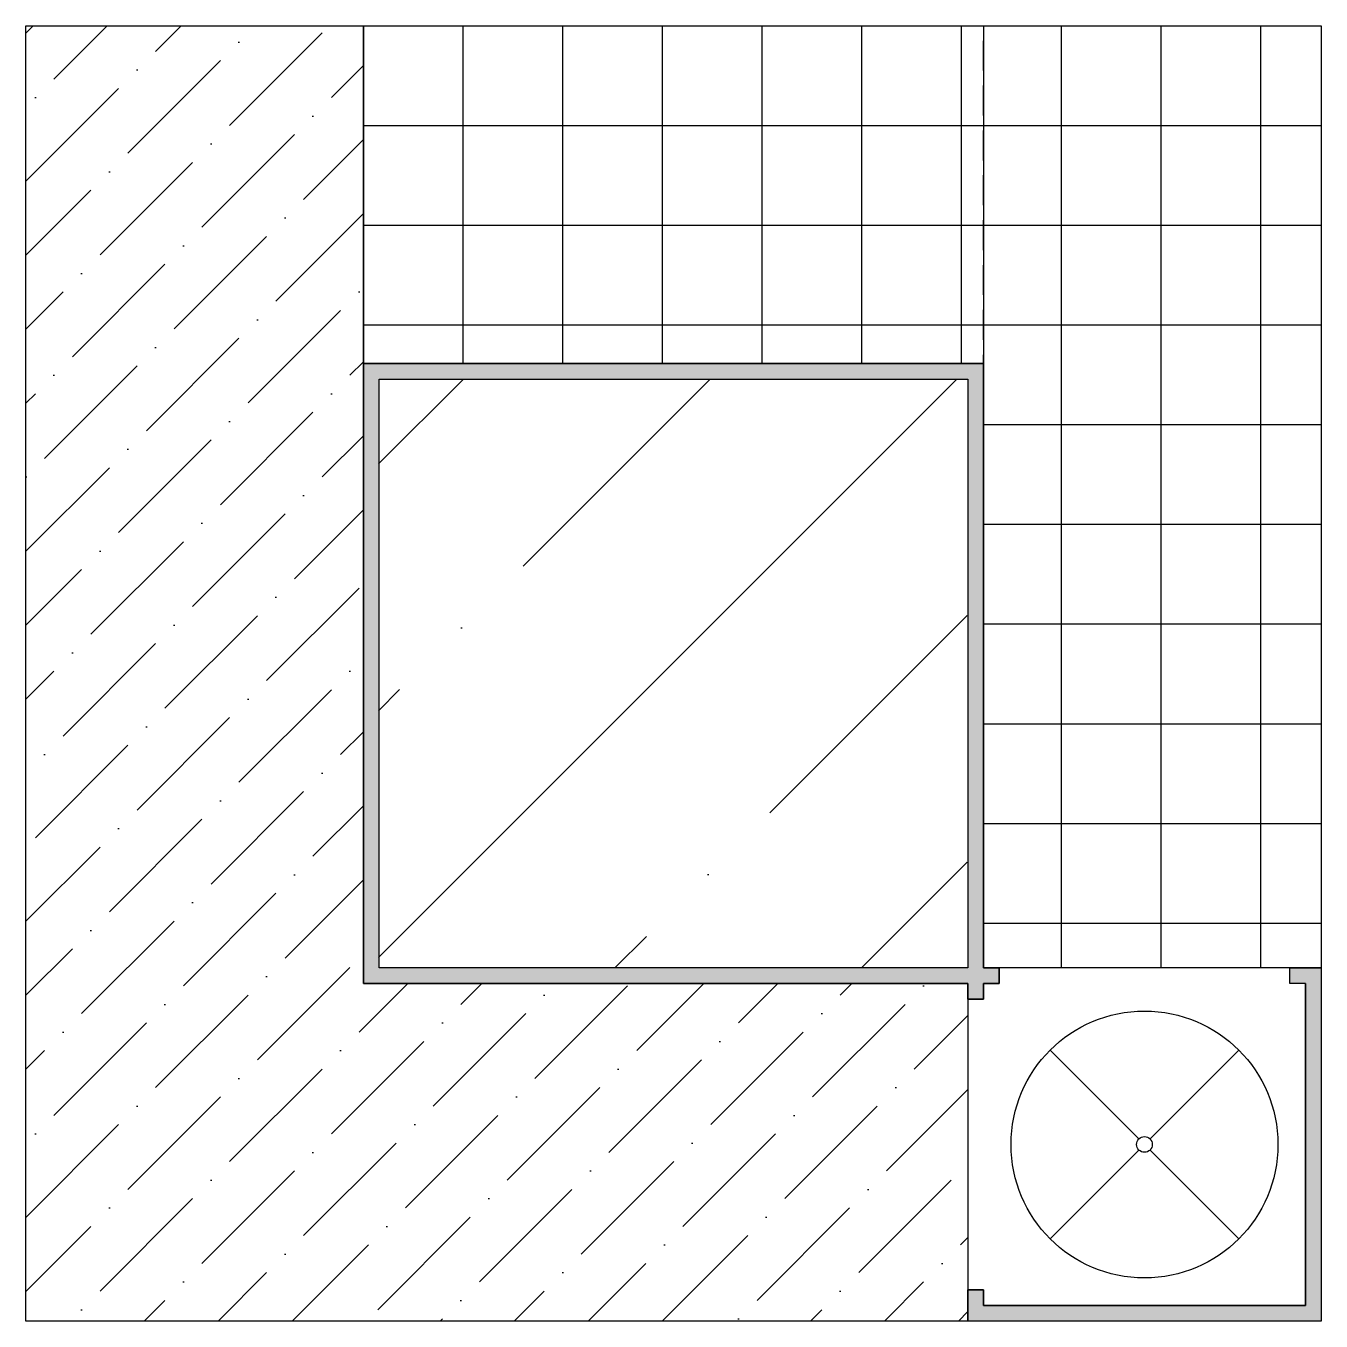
# Model space of a CAD drawing. Header units: millimetres. Extents: x 2925 to 3308, y 7144 to 7335.
# Drawn here: x 3143.5 to 3308.5, y 7156.5 to 7321.5 of the extents above; entities that cross this region are included whole.
import ezdxf

# ---------------------------------------------------------------- set-up
doc = ezdxf.new("R2010")
doc.units = ezdxf.units.MM
doc.header["$LTSCALE"] = 0.3
doc.linetypes.add('DASHED', pattern=[19.05, 12.7, -6.35])
for name, color, linetype in [('floorhatch', 7, 'Continuous'), ('plant', 1, 'Continuous'), ('solar panel', 5, 'DASHED'), ('spairal staircase', 7, 'Continuous'), ('wall', 50, 'Continuous'), ('wallhatch', 7, 'Continuous'), ('windoes', 3, 'Continuous')]:
    doc.layers.add(name, color=color, linetype=linetype)

msp = doc.modelspace()

# ---------------------------------------------------------------- hatches: boundary and pattern name
at = {"layer": 'floorhatch', "linetype": 'Continuous', "transparency": 33554687}
h = msp.add_hatch(dxfattribs=at)
h.set_pattern_fill('ANSI37', color=8, scale=4, angle=45)
h.set_pattern_definition([(90, (3186.467, 7321.547), (-12.7, 0), []), (180, (3186.467, 7321.547), (-9e-16, -12.7), [])])
h.paths.add_polyline_path([(3186.467, 7321.547), (3308.467, 7321.547), (3308.467, 7201.547), (3265.467, 7201.547), (3265.467, 7278.547), (3186.467, 7278.547)])
at = {"layer": 'plant', "linetype": 'Continuous'}
h = msp.add_hatch(dxfattribs=at)
h.set_pattern_fill('ANSI36', color=3, scale=2.1)
h.paths.add_polyline_path([(3143.467, 7321.547), (3186.467, 7321.547), (3186.467, 7199.547), (3263.467, 7199.547), (3263.467, 7156.547), (3143.467, 7156.547)])
at = {"layer": 'wallhatch'}
h = msp.add_hatch(color=8, dxfattribs=at)
h.dxf.hatch_style = 1
h.paths.add_polyline_path([(3186.467, 7278.547), (3186.467, 7199.547), (3263.467, 7199.547), (3263.467, 7197.547), (3265.467, 7197.547), (3265.467, 7199.547), (3267.467, 7199.547), (3267.467, 7201.547), (3265.467, 7201.547), (3265.467, 7278.547)])
h.paths.add_polyline_path([(3263.467, 7201.547), (3188.467, 7201.547), (3188.467, 7276.547), (3263.467, 7276.547)], flags=16)
h = msp.add_hatch(color=8, dxfattribs=at)
h.dxf.hatch_style = 1
h.paths.add_polyline_path([(3263.467, 7160.547), (3265.467, 7160.547), (3265.467, 7158.547), (3306.467, 7158.547), (3306.467, 7199.547), (3304.467, 7199.547), (3304.467, 7201.547), (3308.467, 7201.547), (3308.467, 7156.547), (3263.467, 7156.547)])
at = {"layer": 'windoes'}
h = msp.add_hatch(dxfattribs=at)
h.set_pattern_fill('ANSI35', color=256, scale=7)
h.set_pattern_definition([(45, (197.26, 0), (-31.4309, 31.4309), []), (45, (228.69, 0), (-31.4309, 31.4309), [55.5625, -11.1125, 0, -11.1125])])
h.paths.add_polyline_path([(3263.395, 7276.547), (3188.395, 7276.547), (3188.395, 7201.547), (3263.395, 7201.547)])

# ---------------------------------------------------------------- linework, layer by layer
at = {"layer": 'floorhatch', "linetype": 'Continuous'}
msp.add_lwpolyline([(3186.467, 7321.547), (3308.467, 7321.547), (3308.467, 7201.547), (3265.467, 7201.547), (3265.467, 7278.547), (3186.467, 7278.547), (3186.467, 7321.547)], dxfattribs=at)
at = {"layer": 'plant'}
for p, q in [((3143.467, 7321.547), (3186.467, 7321.547)), ((3143.467, 7156.547), (3143.467, 7321.547)), ((3265.467, 7321.547), (3265.467, 7278.547)), ((3186.467, 7278.547), (3186.467, 7199.547)), ((3186.467, 7199.547), (3263.467, 7199.547)), ((3263.467, 7199.547), (3263.467, 7156.547)), ((3263.467, 7156.547), (3143.467, 7156.547))]:
    msp.add_line(p, q, dxfattribs=at)
at = {"layer": 'plant', "linetype": 'Continuous'}
msp.add_lwpolyline([(3143.467, 7321.547), (3186.467, 7321.547), (3186.467, 7199.547), (3263.467, 7199.547), (3263.467, 7156.547), (3143.467, 7156.547), (3143.467, 7321.547)], dxfattribs=at)
at = {"layer": 'plant'}
msp.add_lwpolyline([(3186.467, 7278.547), (3186.467, 7321.547)], dxfattribs=at)
at = {"layer": 'solar panel'}
msp.add_lwpolyline([(3265.467, 7201.547), (3265.467, 7321.547), (3308.467, 7321.547), (3308.467, 7201.547), (3265.467, 7201.547)], dxfattribs=at)
at = {"layer": 'spairal staircase'}
for p, q in [((3273.946, 7191.068), (3285.26, 7179.754)), ((3297.988, 7191.068), (3286.674, 7179.754)), ((3285.26, 7178.34), (3273.946, 7167.026)), ((3286.674, 7178.34), (3297.988, 7167.026))]:
    msp.add_line(p, q, dxfattribs=at)
for radius in [17, 1]:
    msp.add_circle((3285.967, 7179.047), radius, dxfattribs=at)
at = {"layer": 'wall'}
for p, q in [((3265.467, 7201.547), (3267.467, 7201.547)), ((3267.467, 7201.547), (3267.467, 7199.547)), ((3304.467, 7201.547), (3306.467, 7201.547)), ((3304.467, 7199.547), (3304.467, 7201.547)), ((3306.467, 7201.547), (3308.467, 7201.547)), ((3263.467, 7197.547), (3263.467, 7199.547)), ((3267.467, 7199.547), (3265.467, 7199.547)), ((3265.467, 7199.547), (3265.467, 7197.547)), ((3306.467, 7199.547), (3304.467, 7199.547)), ((3265.467, 7197.547), (3263.467, 7197.547)), ((3263.467, 7160.547), (3263.467, 7158.547)), ((3265.467, 7160.547), (3263.467, 7160.547)), ((3265.467, 7158.547), (3265.467, 7160.547)), ((3263.467, 7158.547), (3263.467, 7156.547))]:
    msp.add_line(p, q, dxfattribs=at)
for points in [[(3143.467, 7321.547), (3308.467, 7321.547), (3308.467, 7156.547), (3143.467, 7156.547)], [(3263.467, 7201.547), (3188.467, 7201.547), (3188.467, 7276.547), (3263.467, 7276.547)]]:
    msp.add_lwpolyline(points, close=True, dxfattribs=at)
for points in [[(3263.467, 7199.547), (3186.467, 7199.547), (3186.467, 7278.547), (3265.467, 7278.547), (3265.467, 7201.547)], [(3186.467, 7278.547), (3186.467, 7199.547), (3263.467, 7199.547), (3263.467, 7197.547), (3265.467, 7197.547), (3265.467, 7199.547), (3267.467, 7199.547), (3267.467, 7201.547), (3265.467, 7201.547), (3265.467, 7278.547), (3186.467, 7278.547)], [(3263.467, 7160.547), (3265.467, 7160.547), (3265.467, 7158.547), (3306.467, 7158.547), (3306.467, 7199.547), (3304.467, 7199.547), (3304.467, 7201.547), (3308.467, 7201.547), (3308.467, 7156.547), (3263.467, 7156.547), (3263.467, 7160.547)], [(3306.467, 7199.547), (3306.467, 7158.547), (3265.467, 7158.547)]]:
    msp.add_lwpolyline(points, dxfattribs=at)

doc.saveas('drawing.dxf')
